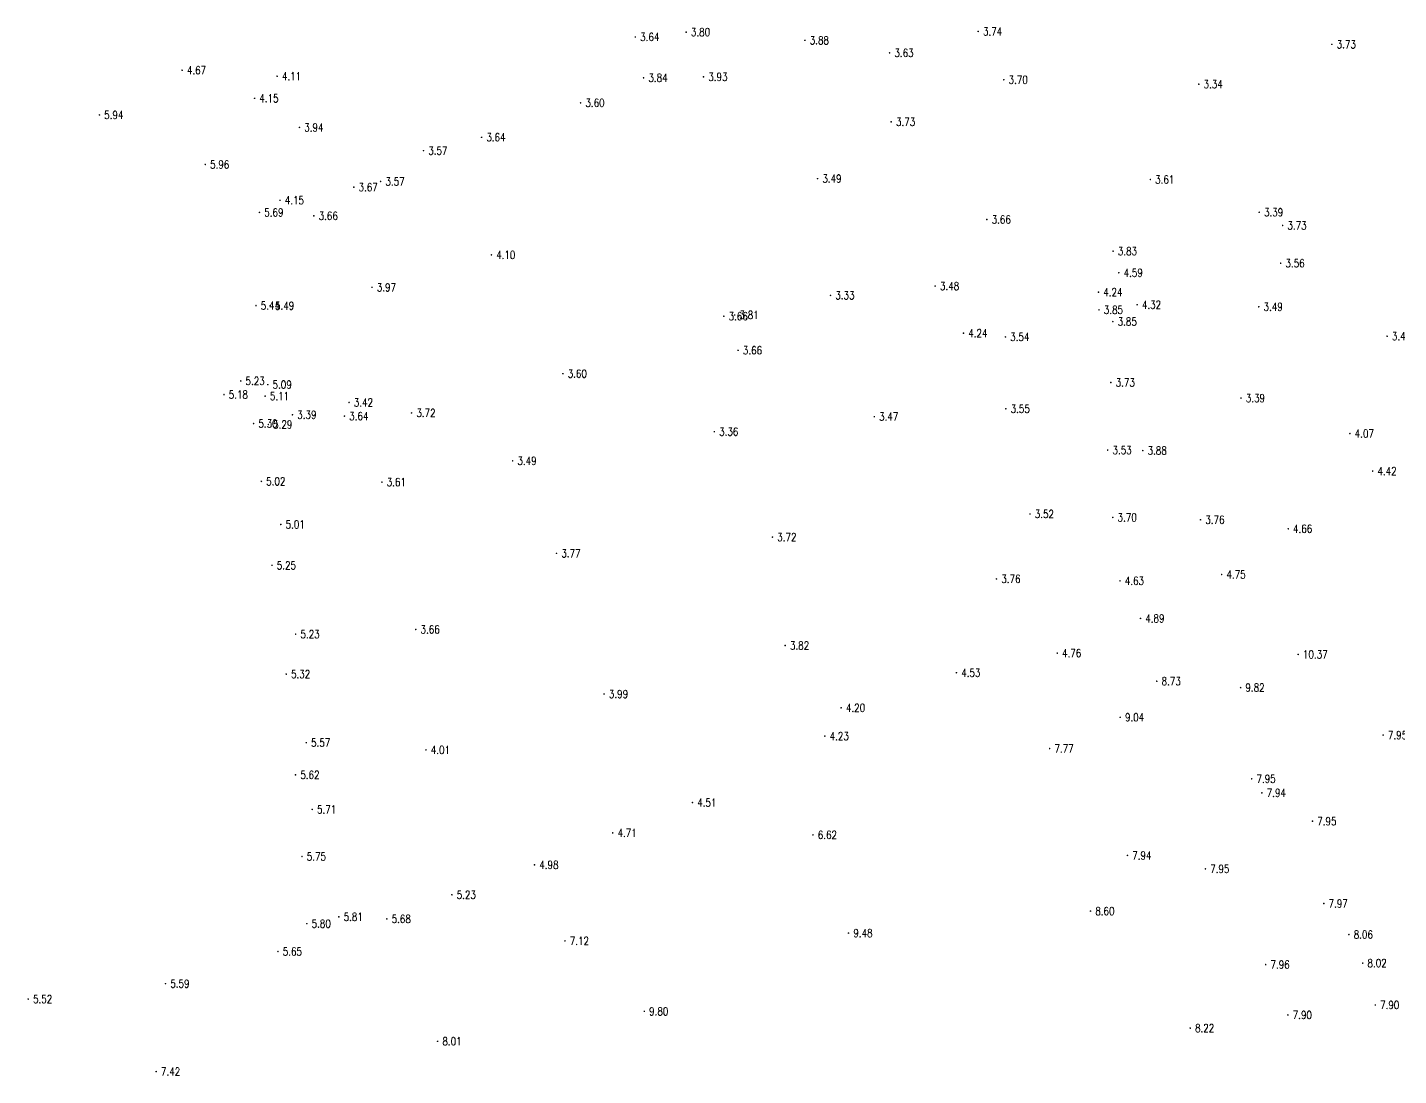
# Model space of a CAD drawing. Extents: x 476861 to 479475, y 2367369 to 2370541.
# Drawn here: x 478156.3 to 478327.6, y 2367706.7 to 2367837.6 of the extents above; entities that cross this region are included whole.
import ezdxf
from ezdxf.enums import TextEntityAlignment as Align

# ---------------------------------------------------------------- set-up
doc = ezdxf.new("R2010")
doc.units = 0
doc.header["$LTSCALE"] = 0.5
doc.layers.get('0').update_dxf_attribs({"linetype": 'CONTINUOUS'})
doc.layers.add('GCD', color=1, linetype='CONTINUOUS')
doc.styles.add('HZ', font='rs.shx', dxfattribs={"width": 0.8, "bigfont": 'hztxt.shx'})

# ---------------------------------------------------------------- blocks, each defined once
blk = doc.blocks.new('GC200')
at = {"linetype": 'Continuous', "const_width": 0.2, "flags": 128}
blk.add_lwpolyline([(-0.1, 0, 1), (0.1, 0, 1)], format="xyb", close=True, dxfattribs=at)

msp = doc.modelspace()

# ---------------------------------------------------------------- block references
at = {"layer": 'GCD', "linetype": 'Continuous'}
ref = msp.add_blockref('GC200', (478238.577, 2367837.033, 3.798), dxfattribs=dict(at, xscale=0.5, yscale=0.5, zscale=0.5))
ref.add_attrib('height', '3.80', dxfattribs={"linetype": 'Continuous', "height": 1, "style": 'HZ', "width": 0.8}).set_placement((478239.177, 2367837.033, 3.798), align=Align.MIDDLE_LEFT)
ref = msp.add_blockref('GC200', (478275.07, 2367837.122, 3.737), dxfattribs=dict(at, xscale=0.5, yscale=0.5, zscale=0.5))
ref.add_attrib('height', '3.74', dxfattribs={"linetype": 'Continuous', "height": 1, "style": 'HZ', "width": 0.8}).set_placement((478275.67, 2367837.122, 3.737), align=Align.MIDDLE_LEFT)
ref = msp.add_blockref('GC200', (478232.233, 2367836.429, 3.635), dxfattribs=dict(at, xscale=0.5, yscale=0.5, zscale=0.5))
ref.add_attrib('height', '3.64', dxfattribs={"linetype": 'Continuous', "height": 1, "style": 'HZ', "width": 0.8}).set_placement((478232.833, 2367836.429, 3.635), align=Align.MIDDLE_LEFT)
ref = msp.add_blockref('GC200', (478253.423, 2367836.004, 3.878), dxfattribs=dict(at, xscale=0.5, yscale=0.5, zscale=0.5))
ref.add_attrib('height', '3.88', dxfattribs={"linetype": 'Continuous', "height": 1, "style": 'HZ', "width": 0.8}).set_placement((478254.023, 2367836.004, 3.878), align=Align.MIDDLE_LEFT)
ref = msp.add_blockref('GC200', (478319.264, 2367835.506, 3.728), dxfattribs=dict(at, xscale=0.5, yscale=0.5, zscale=0.5))
ref.add_attrib('height', '3.73', dxfattribs={"linetype": 'Continuous', "height": 1, "style": 'HZ', "width": 0.8}).set_placement((478319.864, 2367835.506, 3.728), align=Align.MIDDLE_LEFT)
ref = msp.add_blockref('GC200', (478264.004, 2367834.436, 3.634), dxfattribs=dict(at, xscale=0.5, yscale=0.5, zscale=0.5))
ref.add_attrib('height', '3.63', dxfattribs={"linetype": 'Continuous', "height": 1, "style": 'HZ', "width": 0.8}).set_placement((478264.604, 2367834.436, 3.634), align=Align.MIDDLE_LEFT)
ref = msp.add_blockref('GC200', (478175.598, 2367832.273, 4.67), dxfattribs=dict(at, xscale=0.5, yscale=0.5, zscale=0.5))
ref.add_attrib('height', '4.67', dxfattribs={"linetype": 'Continuous', "height": 1, "style": 'HZ', "width": 0.8}).set_placement((478176.198, 2367832.273, 4.67), align=Align.MIDDLE_LEFT)
ref = msp.add_blockref('GC200', (478187.466, 2367831.523, 4.11), dxfattribs=dict(at, xscale=0.5, yscale=0.5, zscale=0.5))
ref.add_attrib('height', '4.11', dxfattribs={"linetype": 'Continuous', "height": 1, "style": 'HZ', "width": 0.8}).set_placement((478188.066, 2367831.523, 4.11), align=Align.MIDDLE_LEFT)
ref = msp.add_blockref('GC200', (478233.262, 2367831.323, 3.844), dxfattribs=dict(at, xscale=0.5, yscale=0.5, zscale=0.5))
ref.add_attrib('height', '3.84', dxfattribs={"linetype": 'Continuous', "height": 1, "style": 'HZ', "width": 0.8}).set_placement((478233.862, 2367831.323, 3.844), align=Align.MIDDLE_LEFT)
ref = msp.add_blockref('GC200', (478240.747, 2367831.445, 3.929), dxfattribs=dict(at, xscale=0.5, yscale=0.5, zscale=0.5))
ref.add_attrib('height', '3.93', dxfattribs={"linetype": 'Continuous', "height": 1, "style": 'HZ', "width": 0.8}).set_placement((478241.347, 2367831.445, 3.929), align=Align.MIDDLE_LEFT)
ref = msp.add_blockref('GC200', (478278.272, 2367831.088, 3.698), dxfattribs=dict(at, xscale=0.5, yscale=0.5, zscale=0.5))
ref.add_attrib('height', '3.70', dxfattribs={"linetype": 'Continuous', "height": 1, "style": 'HZ', "width": 0.8}).set_placement((478278.872, 2367831.088, 3.698), align=Align.MIDDLE_LEFT)
ref = msp.add_blockref('GC200', (478302.636, 2367830.529, 3.343), dxfattribs=dict(at, xscale=0.5, yscale=0.5, zscale=0.5))
ref.add_attrib('height', '3.34', dxfattribs={"linetype": 'Continuous', "height": 1, "style": 'HZ', "width": 0.8}).set_placement((478303.236, 2367830.529, 3.343), align=Align.MIDDLE_LEFT)
ref = msp.add_blockref('GC200', (478184.648, 2367828.762, 4.147), dxfattribs=dict(at, xscale=0.5, yscale=0.5, zscale=0.5))
ref.add_attrib('height', '4.15', dxfattribs={"linetype": 'Continuous', "height": 1, "style": 'HZ', "width": 0.8}).set_placement((478185.248, 2367828.762, 4.147), align=Align.MIDDLE_LEFT)
ref = msp.add_blockref('GC200', (478225.392, 2367828.199, 3.598), dxfattribs=dict(at, xscale=0.5, yscale=0.5, zscale=0.5))
ref.add_attrib('height', '3.60', dxfattribs={"linetype": 'Continuous', "height": 1, "style": 'HZ', "width": 0.8}).set_placement((478225.992, 2367828.199, 3.598), align=Align.MIDDLE_LEFT)
ref = msp.add_blockref('GC200', (478165.265, 2367826.684, 5.94), dxfattribs=dict(at, xscale=0.5, yscale=0.5, zscale=0.5))
ref.add_attrib('height', '5.94', dxfattribs={"linetype": 'Continuous', "height": 1, "style": 'HZ', "width": 0.8}).set_placement((478165.865, 2367826.684, 5.94), align=Align.MIDDLE_LEFT)
ref = msp.add_blockref('GC200', (478190.26, 2367825.129, 3.938), dxfattribs=dict(at, xscale=0.5, yscale=0.5, zscale=0.5))
ref.add_attrib('height', '3.94', dxfattribs={"linetype": 'Continuous', "height": 1, "style": 'HZ', "width": 0.8}).set_placement((478190.86, 2367825.129, 3.938), align=Align.MIDDLE_LEFT)
ref = msp.add_blockref('GC200', (478264.2, 2367825.824, 3.731), dxfattribs=dict(at, xscale=0.5, yscale=0.5, zscale=0.5))
ref.add_attrib('height', '3.73', dxfattribs={"linetype": 'Continuous', "height": 1, "style": 'HZ', "width": 0.8}).set_placement((478264.8, 2367825.824, 3.731), align=Align.MIDDLE_LEFT)
ref = msp.add_blockref('GC200', (478213.013, 2367823.889, 3.644), dxfattribs=dict(at, xscale=0.5, yscale=0.5, zscale=0.5))
ref.add_attrib('height', '3.64', dxfattribs={"linetype": 'Continuous', "height": 1, "style": 'HZ', "width": 0.8}).set_placement((478213.613, 2367823.889, 3.644), align=Align.MIDDLE_LEFT)
ref = msp.add_blockref('GC200', (478205.757, 2367822.221, 3.574), dxfattribs=dict(at, xscale=0.5, yscale=0.5, zscale=0.5))
ref.add_attrib('height', '3.57', dxfattribs={"linetype": 'Continuous', "height": 1, "style": 'HZ', "width": 0.8}).set_placement((478206.357, 2367822.221, 3.574), align=Align.MIDDLE_LEFT)
ref = msp.add_blockref('GC200', (478178.493, 2367820.497, 5.962), dxfattribs=dict(at, xscale=0.5, yscale=0.5, zscale=0.5))
ref.add_attrib('height', '5.96', dxfattribs={"linetype": 'Continuous', "height": 1, "style": 'HZ', "width": 0.8}).set_placement((478179.093, 2367820.497, 5.962), align=Align.MIDDLE_LEFT)
ref = msp.add_blockref('GC200', (478200.403, 2367818.373, 3.569), dxfattribs=dict(at, xscale=0.5, yscale=0.5, zscale=0.5))
ref.add_attrib('height', '3.57', dxfattribs={"linetype": 'Continuous', "height": 1, "style": 'HZ', "width": 0.8}).set_placement((478201.003, 2367818.373, 3.569), align=Align.MIDDLE_LEFT)
ref = msp.add_blockref('GC200', (478254.998, 2367818.725, 3.492), dxfattribs=dict(at, xscale=0.5, yscale=0.5, zscale=0.5))
ref.add_attrib('height', '3.49', dxfattribs={"linetype": 'Continuous', "height": 1, "style": 'HZ', "width": 0.8}).set_placement((478255.598, 2367818.725, 3.492), align=Align.MIDDLE_LEFT)
ref = msp.add_blockref('GC200', (478296.587, 2367818.619, 3.606), dxfattribs=dict(at, xscale=0.5, yscale=0.5, zscale=0.5))
ref.add_attrib('height', '3.61', dxfattribs={"linetype": 'Continuous', "height": 1, "style": 'HZ', "width": 0.8}).set_placement((478297.187, 2367818.619, 3.606), align=Align.MIDDLE_LEFT)
ref = msp.add_blockref('GC200', (478197.05, 2367817.658, 3.672), dxfattribs=dict(at, xscale=0.5, yscale=0.5, zscale=0.5))
ref.add_attrib('height', '3.67', dxfattribs={"linetype": 'Continuous', "height": 1, "style": 'HZ', "width": 0.8}).set_placement((478197.65, 2367817.658, 3.672), align=Align.MIDDLE_LEFT)
ref = msp.add_blockref('GC200', (478185.263, 2367814.509, 5.688), dxfattribs=dict(at, xscale=0.5, yscale=0.5, zscale=0.5))
ref.add_attrib('height', '5.69', dxfattribs={"linetype": 'Continuous', "height": 1, "style": 'HZ', "width": 0.8}).set_placement((478185.863, 2367814.509, 5.688), align=Align.MIDDLE_LEFT)
ref = msp.add_blockref('GC200', (478187.831, 2367816.022, 4.15), dxfattribs=dict(at, xscale=0.5, yscale=0.5, zscale=0.5))
ref.add_attrib('height', '4.15', dxfattribs={"linetype": 'Continuous', "height": 1, "style": 'HZ', "width": 0.8}).set_placement((478188.431, 2367816.022, 4.15), align=Align.MIDDLE_LEFT)
ref = msp.add_blockref('GC200', (478310.188, 2367814.523, 3.386), dxfattribs=dict(at, xscale=0.5, yscale=0.5, zscale=0.5))
ref.add_attrib('height', '3.39', dxfattribs={"linetype": 'Continuous', "height": 1, "style": 'HZ', "width": 0.8}).set_placement((478310.788, 2367814.523, 3.386), align=Align.MIDDLE_LEFT)
ref = msp.add_blockref('GC200', (478192.06, 2367814.078, 3.662), dxfattribs=dict(at, xscale=0.5, yscale=0.5, zscale=0.5))
ref.add_attrib('height', '3.66', dxfattribs={"linetype": 'Continuous', "height": 1, "style": 'HZ', "width": 0.8}).set_placement((478192.66, 2367814.078, 3.662), align=Align.MIDDLE_LEFT)
ref = msp.add_blockref('GC200', (478276.154, 2367813.619, 3.66), dxfattribs=dict(at, xscale=0.5, yscale=0.5, zscale=0.5))
ref.add_attrib('height', '3.66', dxfattribs={"linetype": 'Continuous', "height": 1, "style": 'HZ', "width": 0.8}).set_placement((478276.754, 2367813.619, 3.66), align=Align.MIDDLE_LEFT)
ref = msp.add_blockref('GC200', (478313.116, 2367812.879, 3.731), dxfattribs=dict(at, xscale=0.5, yscale=0.5, zscale=0.5))
ref.add_attrib('height', '3.73', dxfattribs={"linetype": 'Continuous', "height": 1, "style": 'HZ', "width": 0.8}).set_placement((478313.716, 2367812.879, 3.731), align=Align.MIDDLE_LEFT)
ref = msp.add_blockref('GC200', (478214.242, 2367809.204, 4.102), dxfattribs=dict(at, xscale=0.5, yscale=0.5, zscale=0.5))
ref.add_attrib('height', '4.10', dxfattribs={"linetype": 'Continuous', "height": 1, "style": 'HZ', "width": 0.8}).set_placement((478214.842, 2367809.204, 4.102), align=Align.MIDDLE_LEFT)
ref = msp.add_blockref('GC200', (478291.926, 2367809.665, 3.832), dxfattribs=dict(at, xscale=0.5, yscale=0.5, zscale=0.5))
ref.add_attrib('height', '3.83', dxfattribs={"linetype": 'Continuous', "height": 1, "style": 'HZ', "width": 0.8}).set_placement((478292.526, 2367809.665, 3.832), align=Align.MIDDLE_LEFT)
ref = msp.add_blockref('GC200', (478312.866, 2367808.157, 3.564), dxfattribs=dict(at, xscale=0.5, yscale=0.5, zscale=0.5))
ref.add_attrib('height', '3.56', dxfattribs={"linetype": 'Continuous', "height": 1, "style": 'HZ', "width": 0.8}).set_placement((478313.466, 2367808.157, 3.564), align=Align.MIDDLE_LEFT)
ref = msp.add_blockref('GC200', (478292.644, 2367806.967, 4.594), dxfattribs=dict(at, xscale=0.5, yscale=0.5, zscale=0.5))
ref.add_attrib('height', '4.59', dxfattribs={"linetype": 'Continuous', "height": 1, "style": 'HZ', "width": 0.8}).set_placement((478293.244, 2367806.967, 4.594), align=Align.MIDDLE_LEFT)
ref = msp.add_blockref('GC200', (478199.33, 2367805.142, 3.969), dxfattribs=dict(at, xscale=0.5, yscale=0.5, zscale=0.5))
ref.add_attrib('height', '3.97', dxfattribs={"linetype": 'Continuous', "height": 1, "style": 'HZ', "width": 0.8}).set_placement((478199.93, 2367805.142, 3.969), align=Align.MIDDLE_LEFT)
ref = msp.add_blockref('GC200', (478256.618, 2367804.142, 3.328), dxfattribs=dict(at, xscale=0.5, yscale=0.5, zscale=0.5))
ref.add_attrib('height', '3.33', dxfattribs={"linetype": 'Continuous', "height": 1, "style": 'HZ', "width": 0.8}).set_placement((478257.218, 2367804.142, 3.328), align=Align.MIDDLE_LEFT)
ref = msp.add_blockref('GC200', (478269.695, 2367805.307, 3.48), dxfattribs=dict(at, xscale=0.5, yscale=0.5, zscale=0.5))
ref.add_attrib('height', '3.48', dxfattribs={"linetype": 'Continuous', "height": 1, "style": 'HZ', "width": 0.8}).set_placement((478270.295, 2367805.307, 3.48), align=Align.MIDDLE_LEFT)
ref = msp.add_blockref('GC200', (478290.104, 2367804.537, 4.237), dxfattribs=dict(at, xscale=0.5, yscale=0.5, zscale=0.5))
ref.add_attrib('height', '4.24', dxfattribs={"linetype": 'Continuous', "height": 1, "style": 'HZ', "width": 0.8}).set_placement((478290.704, 2367804.537, 4.237), align=Align.MIDDLE_LEFT)
ref = msp.add_blockref('GC200', (478184.831, 2367802.866, 5.436), dxfattribs=dict(at, xscale=0.5, yscale=0.5, zscale=0.5))
ref.add_attrib('height', '5.44', dxfattribs={"linetype": 'Continuous', "height": 1, "style": 'HZ', "width": 0.8}).set_placement((478185.431, 2367802.866, 5.436), align=Align.MIDDLE_LEFT)
ref = msp.add_blockref('GC200', (478186.601, 2367802.851, 5.491), dxfattribs=dict(at, xscale=0.5, yscale=0.5, zscale=0.5))
ref.add_attrib('height', '5.49', dxfattribs={"linetype": 'Continuous', "height": 1, "style": 'HZ', "width": 0.8}).set_placement((478187.201, 2367802.851, 5.491), align=Align.MIDDLE_LEFT)
ref = msp.add_blockref('GC200', (478290.171, 2367802.337, 3.854), dxfattribs=dict(at, xscale=0.5, yscale=0.5, zscale=0.5))
ref.add_attrib('height', '3.85', dxfattribs={"linetype": 'Continuous', "height": 1, "style": 'HZ', "width": 0.8}).set_placement((478290.771, 2367802.337, 3.854), align=Align.MIDDLE_LEFT)
ref = msp.add_blockref('GC200', (478294.928, 2367802.972, 4.318), dxfattribs=dict(at, xscale=0.5, yscale=0.5, zscale=0.5))
ref.add_attrib('height', '4.32', dxfattribs={"linetype": 'Continuous', "height": 1, "style": 'HZ', "width": 0.8}).set_placement((478295.528, 2367802.972, 4.318), align=Align.MIDDLE_LEFT)
ref = msp.add_blockref('GC200', (478310.13, 2367802.721, 3.49), dxfattribs=dict(at, xscale=0.5, yscale=0.5, zscale=0.5))
ref.add_attrib('height', '3.49', dxfattribs={"linetype": 'Continuous', "height": 1, "style": 'HZ', "width": 0.8}).set_placement((478310.73, 2367802.721, 3.49), align=Align.MIDDLE_LEFT)
ref = msp.add_blockref('GC200', (478310.13, 2367802.721, 3.49), dxfattribs=dict(at, xscale=0.5, yscale=0.5, zscale=0.5))
ref.add_attrib('height', '3.49', dxfattribs={"linetype": 'Continuous', "height": 1, "style": 'HZ', "width": 0.8}).set_placement((478310.73, 2367802.721, 3.49), align=Align.MIDDLE_LEFT)
ref = msp.add_blockref('GC200', (478243.287, 2367801.534, 3.662), dxfattribs=dict(at, xscale=0.5, yscale=0.5, zscale=0.5))
ref.add_attrib('height', '3.66', dxfattribs={"linetype": 'Continuous', "height": 1, "style": 'HZ', "width": 0.8}).set_placement((478243.887, 2367801.534, 3.662), align=Align.MIDDLE_LEFT)
ref = msp.add_blockref('GC200', (478244.644, 2367801.691, 3.81), dxfattribs=dict(at, xscale=0.5, yscale=0.5, zscale=0.5))
ref.add_attrib('height', '3.81', dxfattribs={"linetype": 'Continuous', "height": 1, "style": 'HZ', "width": 0.8}).set_placement((478245.244, 2367801.691, 3.81), align=Align.MIDDLE_LEFT)
ref = msp.add_blockref('GC200', (478291.898, 2367800.862, 3.852), dxfattribs=dict(at, xscale=0.5, yscale=0.5, zscale=0.5))
ref.add_attrib('height', '3.85', dxfattribs={"linetype": 'Continuous', "height": 1, "style": 'HZ', "width": 0.8}).set_placement((478292.498, 2367800.862, 3.852), align=Align.MIDDLE_LEFT)
ref = msp.add_blockref('GC200', (478273.23, 2367799.418, 4.24), dxfattribs=dict(at, xscale=0.5, yscale=0.5, zscale=0.5))
ref.add_attrib('height', '4.24', dxfattribs={"linetype": 'Continuous', "height": 1, "style": 'HZ', "width": 0.8}).set_placement((478273.83, 2367799.418, 4.24), align=Align.MIDDLE_LEFT)
ref = msp.add_blockref('GC200', (478278.476, 2367798.949, 3.542), dxfattribs=dict(at, xscale=0.5, yscale=0.5, zscale=0.5))
ref.add_attrib('height', '3.54', dxfattribs={"linetype": 'Continuous', "height": 1, "style": 'HZ', "width": 0.8}).set_placement((478279.076, 2367798.949, 3.542), align=Align.MIDDLE_LEFT)
ref = msp.add_blockref('GC200', (478326.171, 2367799.039, 3.448), dxfattribs=dict(at, xscale=0.5, yscale=0.5, zscale=0.5))
ref.add_attrib('height', '3.45', dxfattribs={"linetype": 'Continuous', "height": 1, "style": 'HZ', "width": 0.8}).set_placement((478326.771, 2367799.039, 3.448), align=Align.MIDDLE_LEFT)
ref = msp.add_blockref('GC200', (478245.071, 2367797.276, 3.661), dxfattribs=dict(at, xscale=0.5, yscale=0.5, zscale=0.5))
ref.add_attrib('height', '3.66', dxfattribs={"linetype": 'Continuous', "height": 1, "style": 'HZ', "width": 0.8}).set_placement((478245.671, 2367797.276, 3.661), align=Align.MIDDLE_LEFT)
ref = msp.add_blockref('GC200', (478223.178, 2367794.358, 3.602), dxfattribs=dict(at, xscale=0.5, yscale=0.5, zscale=0.5))
ref.add_attrib('height', '3.60', dxfattribs={"linetype": 'Continuous', "height": 1, "style": 'HZ', "width": 0.8}).set_placement((478223.778, 2367794.358, 3.602), align=Align.MIDDLE_LEFT)
ref = msp.add_blockref('GC200', (478182.923, 2367793.448, 5.23), dxfattribs=dict(at, xscale=0.5, yscale=0.5, zscale=0.5))
ref.add_attrib('height', '5.23', dxfattribs={"linetype": 'Continuous', "height": 1, "style": 'HZ', "width": 0.8}).set_placement((478183.523, 2367793.448, 5.23), align=Align.MIDDLE_LEFT)
ref = msp.add_blockref('GC200', (478186.301, 2367792.988, 5.088), dxfattribs=dict(at, xscale=0.5, yscale=0.5, zscale=0.5))
ref.add_attrib('height', '5.09', dxfattribs={"linetype": 'Continuous', "height": 1, "style": 'HZ', "width": 0.8}).set_placement((478186.901, 2367792.988, 5.088), align=Align.MIDDLE_LEFT)
ref = msp.add_blockref('GC200', (478291.648, 2367793.254, 3.726), dxfattribs=dict(at, xscale=0.5, yscale=0.5, zscale=0.5))
ref.add_attrib('height', '3.73', dxfattribs={"linetype": 'Continuous', "height": 1, "style": 'HZ', "width": 0.8}).set_placement((478292.248, 2367793.254, 3.726), align=Align.MIDDLE_LEFT)
ref = msp.add_blockref('GC200', (478180.828, 2367791.745, 5.184), dxfattribs=dict(at, xscale=0.5, yscale=0.5, zscale=0.5))
ref.add_attrib('height', '5.18', dxfattribs={"linetype": 'Continuous', "height": 1, "style": 'HZ', "width": 0.8}).set_placement((478181.428, 2367791.745, 5.184), align=Align.MIDDLE_LEFT)
ref = msp.add_blockref('GC200', (478185.969, 2367791.551, 5.105), dxfattribs=dict(at, xscale=0.5, yscale=0.5, zscale=0.5))
ref.add_attrib('height', '5.11', dxfattribs={"linetype": 'Continuous', "height": 1, "style": 'HZ', "width": 0.8}).set_placement((478186.569, 2367791.551, 5.105), align=Align.MIDDLE_LEFT)
ref = msp.add_blockref('GC200', (478196.456, 2367790.764, 3.423), dxfattribs=dict(at, xscale=0.5, yscale=0.5, zscale=0.5))
ref.add_attrib('height', '3.42', dxfattribs={"linetype": 'Continuous', "height": 1, "style": 'HZ', "width": 0.8}).set_placement((478197.056, 2367790.764, 3.423), align=Align.MIDDLE_LEFT)
ref = msp.add_blockref('GC200', (478307.916, 2367791.309, 3.388), dxfattribs=dict(at, xscale=0.5, yscale=0.5, zscale=0.5))
ref.add_attrib('height', '3.39', dxfattribs={"linetype": 'Continuous', "height": 1, "style": 'HZ', "width": 0.8}).set_placement((478308.516, 2367791.309, 3.388), align=Align.MIDDLE_LEFT)
ref = msp.add_blockref('GC200', (478189.383, 2367789.225, 3.394), dxfattribs=dict(at, xscale=0.5, yscale=0.5, zscale=0.5))
ref.add_attrib('height', '3.39', dxfattribs={"linetype": 'Continuous', "height": 1, "style": 'HZ', "width": 0.8}).set_placement((478189.983, 2367789.225, 3.394), align=Align.MIDDLE_LEFT)
ref = msp.add_blockref('GC200', (478195.879, 2367789.054, 3.636), dxfattribs=dict(at, xscale=0.5, yscale=0.5, zscale=0.5))
ref.add_attrib('height', '3.64', dxfattribs={"linetype": 'Continuous', "height": 1, "style": 'HZ', "width": 0.8}).set_placement((478196.479, 2367789.054, 3.636), align=Align.MIDDLE_LEFT)
ref = msp.add_blockref('GC200', (478204.27, 2367789.449, 3.718), dxfattribs=dict(at, xscale=0.5, yscale=0.5, zscale=0.5))
ref.add_attrib('height', '3.72', dxfattribs={"linetype": 'Continuous', "height": 1, "style": 'HZ', "width": 0.8}).set_placement((478204.87, 2367789.449, 3.718), align=Align.MIDDLE_LEFT)
ref = msp.add_blockref('GC200', (478262.092, 2367788.987, 3.47), dxfattribs=dict(at, xscale=0.5, yscale=0.5, zscale=0.5))
ref.add_attrib('height', '3.47', dxfattribs={"linetype": 'Continuous', "height": 1, "style": 'HZ', "width": 0.8}).set_placement((478262.692, 2367788.987, 3.47), align=Align.MIDDLE_LEFT)
ref = msp.add_blockref('GC200', (478278.527, 2367789.973, 3.55), dxfattribs=dict(at, xscale=0.5, yscale=0.5, zscale=0.5))
ref.add_attrib('height', '3.55', dxfattribs={"linetype": 'Continuous', "height": 1, "style": 'HZ', "width": 0.8}).set_placement((478279.127, 2367789.973, 3.55), align=Align.MIDDLE_LEFT)
ref = msp.add_blockref('GC200', (478184.53, 2367788.124, 5.297), dxfattribs=dict(at, xscale=0.5, yscale=0.5, zscale=0.5))
ref.add_attrib('height', '5.30', dxfattribs={"linetype": 'Continuous', "height": 1, "style": 'HZ', "width": 0.8}).set_placement((478185.13, 2367788.124, 5.297), align=Align.MIDDLE_LEFT)
ref = msp.add_blockref('GC200', (478186.373, 2367788.008, 5.285), dxfattribs=dict(at, xscale=0.5, yscale=0.5, zscale=0.5))
ref.add_attrib('height', '5.29', dxfattribs={"linetype": 'Continuous', "height": 1, "style": 'HZ', "width": 0.8}).set_placement((478186.973, 2367788.008, 5.285), align=Align.MIDDLE_LEFT)
ref = msp.add_blockref('GC200', (478242.106, 2367787.109, 3.36), dxfattribs=dict(at, xscale=0.5, yscale=0.5, zscale=0.5))
ref.add_attrib('height', '3.36', dxfattribs={"linetype": 'Continuous', "height": 1, "style": 'HZ', "width": 0.8}).set_placement((478242.706, 2367787.109, 3.36), align=Align.MIDDLE_LEFT)
ref = msp.add_blockref('GC200', (478321.522, 2367786.875, 4.07), dxfattribs=dict(at, xscale=0.5, yscale=0.5, zscale=0.5))
ref.add_attrib('height', '4.07', dxfattribs={"linetype": 'Continuous', "height": 1, "style": 'HZ', "width": 0.8}).set_placement((478322.122, 2367786.875, 4.07), align=Align.MIDDLE_LEFT)
ref = msp.add_blockref('GC200', (478291.255, 2367784.812, 3.532), dxfattribs=dict(at, xscale=0.5, yscale=0.5, zscale=0.5))
ref.add_attrib('height', '3.53', dxfattribs={"linetype": 'Continuous', "height": 1, "style": 'HZ', "width": 0.8}).set_placement((478291.855, 2367784.812, 3.532), align=Align.MIDDLE_LEFT)
ref = msp.add_blockref('GC200', (478295.643, 2367784.749, 3.875), dxfattribs=dict(at, xscale=0.5, yscale=0.5, zscale=0.5))
ref.add_attrib('height', '3.88', dxfattribs={"linetype": 'Continuous', "height": 1, "style": 'HZ', "width": 0.8}).set_placement((478296.243, 2367784.749, 3.875), align=Align.MIDDLE_LEFT)
ref = msp.add_blockref('GC200', (478216.902, 2367783.466, 3.49), dxfattribs=dict(at, xscale=0.5, yscale=0.5, zscale=0.5))
ref.add_attrib('height', '3.49', dxfattribs={"linetype": 'Continuous', "height": 1, "style": 'HZ', "width": 0.8}).set_placement((478217.502, 2367783.466, 3.49), align=Align.MIDDLE_LEFT)
ref = msp.add_blockref('GC200', (478324.363, 2367782.185, 4.42), dxfattribs=dict(at, xscale=0.5, yscale=0.5, zscale=0.5))
ref.add_attrib('height', '4.42', dxfattribs={"linetype": 'Continuous', "height": 1, "style": 'HZ', "width": 0.8}).set_placement((478324.963, 2367782.185, 4.42), align=Align.MIDDLE_LEFT)
ref = msp.add_blockref('GC200', (478185.503, 2367780.9, 5.024), dxfattribs=dict(at, xscale=0.5, yscale=0.5, zscale=0.5))
ref.add_attrib('height', '5.02', dxfattribs={"linetype": 'Continuous', "height": 1, "style": 'HZ', "width": 0.8}).set_placement((478186.103, 2367780.9, 5.024), align=Align.MIDDLE_LEFT)
ref = msp.add_blockref('GC200', (478200.565, 2367780.809, 3.61), dxfattribs=dict(at, xscale=0.5, yscale=0.5, zscale=0.5))
ref.add_attrib('height', '3.61', dxfattribs={"linetype": 'Continuous', "height": 1, "style": 'HZ', "width": 0.8}).set_placement((478201.165, 2367780.809, 3.61), align=Align.MIDDLE_LEFT)
ref = msp.add_blockref('GC200', (478281.543, 2367776.826, 3.522), dxfattribs=dict(at, xscale=0.5, yscale=0.5, zscale=0.5))
ref.add_attrib('height', '3.52', dxfattribs={"linetype": 'Continuous', "height": 1, "style": 'HZ', "width": 0.8}).set_placement((478282.143, 2367776.826, 3.522), align=Align.MIDDLE_LEFT)
ref = msp.add_blockref('GC200', (478187.93, 2367775.519, 5.005), dxfattribs=dict(at, xscale=0.5, yscale=0.5, zscale=0.5))
ref.add_attrib('height', '5.01', dxfattribs={"linetype": 'Continuous', "height": 1, "style": 'HZ', "width": 0.8}).set_placement((478188.53, 2367775.519, 5.005), align=Align.MIDDLE_LEFT)
ref = msp.add_blockref('GC200', (478291.888, 2367776.401, 3.7), dxfattribs=dict(at, xscale=0.5, yscale=0.5, zscale=0.5))
ref.add_attrib('height', '3.70', dxfattribs={"linetype": 'Continuous', "height": 1, "style": 'HZ', "width": 0.8}).set_placement((478292.488, 2367776.401, 3.7), align=Align.MIDDLE_LEFT)
ref = msp.add_blockref('GC200', (478302.851, 2367776.105, 3.757), dxfattribs=dict(at, xscale=0.5, yscale=0.5, zscale=0.5))
ref.add_attrib('height', '3.76', dxfattribs={"linetype": 'Continuous', "height": 1, "style": 'HZ', "width": 0.8}).set_placement((478303.451, 2367776.105, 3.757), align=Align.MIDDLE_LEFT)
ref = msp.add_blockref('GC200', (478313.817, 2367774.977, 4.66), dxfattribs=dict(at, xscale=0.5, yscale=0.5, zscale=0.5))
ref.add_attrib('height', '4.66', dxfattribs={"linetype": 'Continuous', "height": 1, "style": 'HZ', "width": 0.8}).set_placement((478314.417, 2367774.977, 4.66), align=Align.MIDDLE_LEFT)
ref = msp.add_blockref('GC200', (478249.364, 2367773.936, 3.72), dxfattribs=dict(at, xscale=0.5, yscale=0.5, zscale=0.5))
ref.add_attrib('height', '3.72', dxfattribs={"linetype": 'Continuous', "height": 1, "style": 'HZ', "width": 0.8}).set_placement((478249.964, 2367773.936, 3.72), align=Align.MIDDLE_LEFT)
ref = msp.add_blockref('GC200', (478222.381, 2367771.907, 3.77), dxfattribs=dict(at, xscale=0.5, yscale=0.5, zscale=0.5))
ref.add_attrib('height', '3.77', dxfattribs={"linetype": 'Continuous', "height": 1, "style": 'HZ', "width": 0.8}).set_placement((478222.981, 2367771.907, 3.77), align=Align.MIDDLE_LEFT)
ref = msp.add_blockref('GC200', (478186.828, 2367770.407, 5.249), dxfattribs=dict(at, xscale=0.5, yscale=0.5, zscale=0.5))
ref.add_attrib('height', '5.25', dxfattribs={"linetype": 'Continuous', "height": 1, "style": 'HZ', "width": 0.8}).set_placement((478187.428, 2367770.407, 5.249), align=Align.MIDDLE_LEFT)
ref = msp.add_blockref('GC200', (478277.358, 2367768.709, 3.758), dxfattribs=dict(at, xscale=0.5, yscale=0.5, zscale=0.5))
ref.add_attrib('height', '3.76', dxfattribs={"linetype": 'Continuous', "height": 1, "style": 'HZ', "width": 0.8}).set_placement((478277.958, 2367768.709, 3.758), align=Align.MIDDLE_LEFT)
ref = msp.add_blockref('GC200', (478292.796, 2367768.471, 4.63), dxfattribs=dict(at, xscale=0.5, yscale=0.5, zscale=0.5))
ref.add_attrib('height', '4.63', dxfattribs={"linetype": 'Continuous', "height": 1, "style": 'HZ', "width": 0.8}).set_placement((478293.396, 2367768.471, 4.63), align=Align.MIDDLE_LEFT)
ref = msp.add_blockref('GC200', (478305.497, 2367769.264, 4.75), dxfattribs=dict(at, xscale=0.5, yscale=0.5, zscale=0.5))
ref.add_attrib('height', '4.75', dxfattribs={"linetype": 'Continuous', "height": 1, "style": 'HZ', "width": 0.8}).set_placement((478306.097, 2367769.264, 4.75), align=Align.MIDDLE_LEFT)
ref = msp.add_blockref('GC200', (478295.354, 2367763.777, 4.89), dxfattribs=dict(at, xscale=0.5, yscale=0.5, zscale=0.5))
ref.add_attrib('height', '4.89', dxfattribs={"linetype": 'Continuous', "height": 1, "style": 'HZ', "width": 0.8}).set_placement((478295.954, 2367763.777, 4.89), align=Align.MIDDLE_LEFT)
ref = msp.add_blockref('GC200', (478189.788, 2367761.806, 5.225), dxfattribs=dict(at, xscale=0.5, yscale=0.5, zscale=0.5))
ref.add_attrib('height', '5.23', dxfattribs={"linetype": 'Continuous', "height": 1, "style": 'HZ', "width": 0.8}).set_placement((478190.388, 2367761.806, 5.225), align=Align.MIDDLE_LEFT)
ref = msp.add_blockref('GC200', (478204.793, 2367762.401, 3.66), dxfattribs=dict(at, xscale=0.5, yscale=0.5, zscale=0.5))
ref.add_attrib('height', '3.66', dxfattribs={"linetype": 'Continuous', "height": 1, "style": 'HZ', "width": 0.8}).set_placement((478205.393, 2367762.401, 3.66), align=Align.MIDDLE_LEFT)
ref = msp.add_blockref('GC200', (478250.951, 2367760.389, 3.82), dxfattribs=dict(at, xscale=0.5, yscale=0.5, zscale=0.5))
ref.add_attrib('height', '3.82', dxfattribs={"linetype": 'Continuous', "height": 1, "style": 'HZ', "width": 0.8}).set_placement((478251.551, 2367760.389, 3.82), align=Align.MIDDLE_LEFT)
ref = msp.add_blockref('GC200', (478284.956, 2367759.439, 4.76), dxfattribs=dict(at, xscale=0.5, yscale=0.5, zscale=0.5))
ref.add_attrib('height', '4.76', dxfattribs={"linetype": 'Continuous', "height": 1, "style": 'HZ', "width": 0.8}).set_placement((478285.556, 2367759.439, 4.76), align=Align.MIDDLE_LEFT)
ref = msp.add_blockref('GC200', (478315.057, 2367759.277, 10.365), dxfattribs=dict(at, xscale=0.5, yscale=0.5, zscale=0.5))
ref.add_attrib('height', '10.37', dxfattribs={"linetype": 'Continuous', "height": 1, "style": 'HZ', "width": 0.8}).set_placement((478315.657, 2367759.277, 10.365), align=Align.MIDDLE_LEFT)
ref = msp.add_blockref('GC200', (478188.608, 2367756.821, 5.315), dxfattribs=dict(at, xscale=0.5, yscale=0.5, zscale=0.5))
ref.add_attrib('height', '5.32', dxfattribs={"linetype": 'Continuous', "height": 1, "style": 'HZ', "width": 0.8}).set_placement((478189.208, 2367756.821, 5.315), align=Align.MIDDLE_LEFT)
ref = msp.add_blockref('GC200', (478272.351, 2367756.992, 4.525), dxfattribs=dict(at, xscale=0.5, yscale=0.5, zscale=0.5))
ref.add_attrib('height', '4.53', dxfattribs={"linetype": 'Continuous', "height": 1, "style": 'HZ', "width": 0.8}).set_placement((478272.951, 2367756.992, 4.525), align=Align.MIDDLE_LEFT)
ref = msp.add_blockref('GC200', (478297.39, 2367755.929, 8.731), dxfattribs=dict(at, xscale=0.5, yscale=0.5, zscale=0.5))
ref.add_attrib('height', '8.73', dxfattribs={"linetype": 'Continuous', "height": 1, "style": 'HZ', "width": 0.8}).set_placement((478297.99, 2367755.929, 8.731), align=Align.MIDDLE_LEFT)
ref = msp.add_blockref('GC200', (478307.863, 2367755.132, 9.823), dxfattribs=dict(at, xscale=0.5, yscale=0.5, zscale=0.5))
ref.add_attrib('height', '9.82', dxfattribs={"linetype": 'Continuous', "height": 1, "style": 'HZ', "width": 0.8}).set_placement((478308.463, 2367755.132, 9.823), align=Align.MIDDLE_LEFT)
ref = msp.add_blockref('GC200', (478228.328, 2367754.331, 3.99), dxfattribs=dict(at, xscale=0.5, yscale=0.5, zscale=0.5))
ref.add_attrib('height', '3.99', dxfattribs={"linetype": 'Continuous', "height": 1, "style": 'HZ', "width": 0.8}).set_placement((478228.928, 2367754.331, 3.99), align=Align.MIDDLE_LEFT)
ref = msp.add_blockref('GC200', (478257.944, 2367752.607, 4.195), dxfattribs=dict(at, xscale=0.5, yscale=0.5, zscale=0.5))
ref.add_attrib('height', '4.20', dxfattribs={"linetype": 'Continuous', "height": 1, "style": 'HZ', "width": 0.8}).set_placement((478258.544, 2367752.607, 4.195), align=Align.MIDDLE_LEFT)
ref = msp.add_blockref('GC200', (478292.815, 2367751.422, 9.042), dxfattribs=dict(at, xscale=0.5, yscale=0.5, zscale=0.5))
ref.add_attrib('height', '9.04', dxfattribs={"linetype": 'Continuous', "height": 1, "style": 'HZ', "width": 0.8}).set_placement((478293.415, 2367751.422, 9.042), align=Align.MIDDLE_LEFT)
ref = msp.add_blockref('GC200', (478191.112, 2367748.254, 5.57), dxfattribs=dict(at, xscale=0.5, yscale=0.5, zscale=0.5))
ref.add_attrib('height', '5.57', dxfattribs={"linetype": 'Continuous', "height": 1, "style": 'HZ', "width": 0.8}).set_placement((478191.712, 2367748.254, 5.57), align=Align.MIDDLE_LEFT)
ref = msp.add_blockref('GC200', (478255.911, 2367749.072, 4.226), dxfattribs=dict(at, xscale=0.5, yscale=0.5, zscale=0.5))
ref.add_attrib('height', '4.23', dxfattribs={"linetype": 'Continuous', "height": 1, "style": 'HZ', "width": 0.8}).set_placement((478256.511, 2367749.072, 4.226), align=Align.MIDDLE_LEFT)
ref = msp.add_blockref('GC200', (478284.001, 2367747.515, 7.765), dxfattribs=dict(at, xscale=0.5, yscale=0.5, zscale=0.5))
ref.add_attrib('height', '7.77', dxfattribs={"linetype": 'Continuous', "height": 1, "style": 'HZ', "width": 0.8}).set_placement((478284.601, 2367747.515, 7.765), align=Align.MIDDLE_LEFT)
ref = msp.add_blockref('GC200', (478325.676, 2367749.203, 7.95), dxfattribs=dict(at, xscale=0.5, yscale=0.5, zscale=0.5))
ref.add_attrib('height', '7.95', dxfattribs={"linetype": 'Continuous', "height": 1, "style": 'HZ', "width": 0.8}).set_placement((478326.276, 2367749.203, 7.95), align=Align.MIDDLE_LEFT)
ref = msp.add_blockref('GC200', (478206.07, 2367747.352, 4.01), dxfattribs=dict(at, xscale=0.5, yscale=0.5, zscale=0.5))
ref.add_attrib('height', '4.01', dxfattribs={"linetype": 'Continuous', "height": 1, "style": 'HZ', "width": 0.8}).set_placement((478206.67, 2367747.352, 4.01), align=Align.MIDDLE_LEFT)
ref = msp.add_blockref('GC200', (478189.771, 2367744.229, 5.62), dxfattribs=dict(at, xscale=0.5, yscale=0.5, zscale=0.5))
ref.add_attrib('height', '5.62', dxfattribs={"linetype": 'Continuous', "height": 1, "style": 'HZ', "width": 0.8}).set_placement((478190.371, 2367744.229, 5.62), align=Align.MIDDLE_LEFT)
ref = msp.add_blockref('GC200', (478309.248, 2367743.738, 7.948), dxfattribs=dict(at, xscale=0.5, yscale=0.5, zscale=0.5))
ref.add_attrib('height', '7.95', dxfattribs={"linetype": 'Continuous', "height": 1, "style": 'HZ', "width": 0.8}).set_placement((478309.848, 2367743.738, 7.948), align=Align.MIDDLE_LEFT)
ref = msp.add_blockref('GC200', (478239.362, 2367740.765, 4.509), dxfattribs=dict(at, xscale=0.5, yscale=0.5, zscale=0.5))
ref.add_attrib('height', '4.51', dxfattribs={"linetype": 'Continuous', "height": 1, "style": 'HZ', "width": 0.8}).set_placement((478239.962, 2367740.765, 4.509), align=Align.MIDDLE_LEFT)
ref = msp.add_blockref('GC200', (478310.524, 2367741.981, 7.944), dxfattribs=dict(at, xscale=0.5, yscale=0.5, zscale=0.5))
ref.add_attrib('height', '7.94', dxfattribs={"linetype": 'Continuous', "height": 1, "style": 'HZ', "width": 0.8}).set_placement((478311.124, 2367741.981, 7.944), align=Align.MIDDLE_LEFT)
ref = msp.add_blockref('GC200', (478191.851, 2367739.912, 5.71), dxfattribs=dict(at, xscale=0.5, yscale=0.5, zscale=0.5))
ref.add_attrib('height', '5.71', dxfattribs={"linetype": 'Continuous', "height": 1, "style": 'HZ', "width": 0.8}).set_placement((478192.451, 2367739.912, 5.71), align=Align.MIDDLE_LEFT)
ref = msp.add_blockref('GC200', (478316.842, 2367738.438, 7.95), dxfattribs=dict(at, xscale=0.5, yscale=0.5, zscale=0.5))
ref.add_attrib('height', '7.95', dxfattribs={"linetype": 'Continuous', "height": 1, "style": 'HZ', "width": 0.8}).set_placement((478317.442, 2367738.438, 7.95), align=Align.MIDDLE_LEFT)
ref = msp.add_blockref('GC200', (478229.403, 2367736.972, 4.71), dxfattribs=dict(at, xscale=0.5, yscale=0.5, zscale=0.5))
ref.add_attrib('height', '4.71', dxfattribs={"linetype": 'Continuous', "height": 1, "style": 'HZ', "width": 0.8}).set_placement((478230.003, 2367736.972, 4.71), align=Align.MIDDLE_LEFT)
ref = msp.add_blockref('GC200', (478254.428, 2367736.73, 6.62), dxfattribs=dict(at, xscale=0.5, yscale=0.5, zscale=0.5))
ref.add_attrib('height', '6.62', dxfattribs={"linetype": 'Continuous', "height": 1, "style": 'HZ', "width": 0.8}).set_placement((478255.028, 2367736.73, 6.62), align=Align.MIDDLE_LEFT)
ref = msp.add_blockref('GC200', (478190.577, 2367734.029, 5.75), dxfattribs=dict(at, xscale=0.5, yscale=0.5, zscale=0.5))
ref.add_attrib('height', '5.75', dxfattribs={"linetype": 'Continuous', "height": 1, "style": 'HZ', "width": 0.8}).set_placement((478191.177, 2367734.029, 5.75), align=Align.MIDDLE_LEFT)
ref = msp.add_blockref('GC200', (478293.724, 2367734.164, 7.941), dxfattribs=dict(at, xscale=0.5, yscale=0.5, zscale=0.5))
ref.add_attrib('height', '7.94', dxfattribs={"linetype": 'Continuous', "height": 1, "style": 'HZ', "width": 0.8}).set_placement((478294.324, 2367734.164, 7.941), align=Align.MIDDLE_LEFT)
ref = msp.add_blockref('GC200', (478219.628, 2367732.993, 4.98), dxfattribs=dict(at, xscale=0.5, yscale=0.5, zscale=0.5))
ref.add_attrib('height', '4.98', dxfattribs={"linetype": 'Continuous', "height": 1, "style": 'HZ', "width": 0.8}).set_placement((478220.228, 2367732.993, 4.98), align=Align.MIDDLE_LEFT)
ref = msp.add_blockref('GC200', (478303.465, 2367732.481, 7.95), dxfattribs=dict(at, xscale=0.5, yscale=0.5, zscale=0.5))
ref.add_attrib('height', '7.95', dxfattribs={"linetype": 'Continuous', "height": 1, "style": 'HZ', "width": 0.8}).set_placement((478304.065, 2367732.481, 7.95), align=Align.MIDDLE_LEFT)
ref = msp.add_blockref('GC200', (478209.306, 2367729.243, 5.23), dxfattribs=dict(at, xscale=0.5, yscale=0.5, zscale=0.5))
ref.add_attrib('height', '5.23', dxfattribs={"linetype": 'Continuous', "height": 1, "style": 'HZ', "width": 0.8}).set_placement((478209.906, 2367729.243, 5.23), align=Align.MIDDLE_LEFT)
ref = msp.add_blockref('GC200', (478289.106, 2367727.205, 8.6), dxfattribs=dict(at, xscale=0.5, yscale=0.5, zscale=0.5))
ref.add_attrib('height', '8.60', dxfattribs={"linetype": 'Continuous', "height": 1, "style": 'HZ', "width": 0.8}).set_placement((478289.706, 2367727.205, 8.6), align=Align.MIDDLE_LEFT)
ref = msp.add_blockref('GC200', (478318.261, 2367728.15, 7.97), dxfattribs=dict(at, xscale=0.5, yscale=0.5, zscale=0.5))
ref.add_attrib('height', '7.97', dxfattribs={"linetype": 'Continuous', "height": 1, "style": 'HZ', "width": 0.8}).set_placement((478318.861, 2367728.15, 7.97), align=Align.MIDDLE_LEFT)
ref = msp.add_blockref('GC200', (478191.18, 2367725.633, 5.797), dxfattribs=dict(at, xscale=0.5, yscale=0.5, zscale=0.5))
ref.add_attrib('height', '5.80', dxfattribs={"linetype": 'Continuous', "height": 1, "style": 'HZ', "width": 0.8}).set_placement((478191.78, 2367725.633, 5.797), align=Align.MIDDLE_LEFT)
ref = msp.add_blockref('GC200', (478195.182, 2367726.49, 5.812), dxfattribs=dict(at, xscale=0.5, yscale=0.5, zscale=0.5))
ref.add_attrib('height', '5.81', dxfattribs={"linetype": 'Continuous', "height": 1, "style": 'HZ', "width": 0.8}).set_placement((478195.782, 2367726.49, 5.812), align=Align.MIDDLE_LEFT)
ref = msp.add_blockref('GC200', (478201.18, 2367726.229, 5.68), dxfattribs=dict(at, xscale=0.5, yscale=0.5, zscale=0.5))
ref.add_attrib('height', '5.68', dxfattribs={"linetype": 'Continuous', "height": 1, "style": 'HZ', "width": 0.8}).set_placement((478201.78, 2367726.229, 5.68), align=Align.MIDDLE_LEFT)
ref = msp.add_blockref('GC200', (478258.866, 2367724.46, 9.48), dxfattribs=dict(at, xscale=0.5, yscale=0.5, zscale=0.5))
ref.add_attrib('height', '9.48', dxfattribs={"linetype": 'Continuous', "height": 1, "style": 'HZ', "width": 0.8}).set_placement((478259.466, 2367724.46, 9.48), align=Align.MIDDLE_LEFT)
ref = msp.add_blockref('GC200', (478321.395, 2367724.276, 8.06), dxfattribs=dict(at, xscale=0.5, yscale=0.5, zscale=0.5))
ref.add_attrib('height', '8.06', dxfattribs={"linetype": 'Continuous', "height": 1, "style": 'HZ', "width": 0.8}).set_placement((478321.995, 2367724.276, 8.06), align=Align.MIDDLE_LEFT)
ref = msp.add_blockref('GC200', (478187.574, 2367722.159, 5.654), dxfattribs=dict(at, xscale=0.5, yscale=0.5, zscale=0.5))
ref.add_attrib('height', '5.65', dxfattribs={"linetype": 'Continuous', "height": 1, "style": 'HZ', "width": 0.8}).set_placement((478188.174, 2367722.159, 5.654), align=Align.MIDDLE_LEFT)
ref = msp.add_blockref('GC200', (478223.441, 2367723.485, 7.12), dxfattribs=dict(at, xscale=0.5, yscale=0.5, zscale=0.5))
ref.add_attrib('height', '7.12', dxfattribs={"linetype": 'Continuous', "height": 1, "style": 'HZ', "width": 0.8}).set_placement((478224.041, 2367723.485, 7.12), align=Align.MIDDLE_LEFT)
ref = msp.add_blockref('GC200', (478310.999, 2367720.523, 7.96), dxfattribs=dict(at, xscale=0.5, yscale=0.5, zscale=0.5))
ref.add_attrib('height', '7.96', dxfattribs={"linetype": 'Continuous', "height": 1, "style": 'HZ', "width": 0.8}).set_placement((478311.599, 2367720.523, 7.96), align=Align.MIDDLE_LEFT)
ref = msp.add_blockref('GC200', (478323.121, 2367720.703, 8.017), dxfattribs=dict(at, xscale=0.5, yscale=0.5, zscale=0.5))
ref.add_attrib('height', '8.02', dxfattribs={"linetype": 'Continuous', "height": 1, "style": 'HZ', "width": 0.8}).set_placement((478323.721, 2367720.703, 8.017), align=Align.MIDDLE_LEFT)
ref = msp.add_blockref('GC200', (478173.52, 2367718.136, 5.59), dxfattribs=dict(at, xscale=0.5, yscale=0.5, zscale=0.5))
ref.add_attrib('height', '5.59', dxfattribs={"linetype": 'Continuous', "height": 1, "style": 'HZ', "width": 0.8}).set_placement((478174.12, 2367718.136, 5.59), align=Align.MIDDLE_LEFT)
ref = msp.add_blockref('GC200', (478156.367, 2367716.214, 5.52), dxfattribs=dict(at, xscale=0.5, yscale=0.5, zscale=0.5))
ref.add_attrib('height', '5.52', dxfattribs={"linetype": 'Continuous', "height": 1, "style": 'HZ', "width": 0.8}).set_placement((478156.967, 2367716.214, 5.52), align=Align.MIDDLE_LEFT)
ref = msp.add_blockref('GC200', (478324.697, 2367715.473, 7.895), dxfattribs=dict(at, xscale=0.5, yscale=0.5, zscale=0.5))
ref.add_attrib('height', '7.90', dxfattribs={"linetype": 'Continuous', "height": 1, "style": 'HZ', "width": 0.8}).set_placement((478325.297, 2367715.473, 7.895), align=Align.MIDDLE_LEFT)
ref = msp.add_blockref('GC200', (478233.355, 2367714.678, 9.798), dxfattribs=dict(at, xscale=0.5, yscale=0.5, zscale=0.5))
ref.add_attrib('height', '9.80', dxfattribs={"linetype": 'Continuous', "height": 1, "style": 'HZ', "width": 0.8}).set_placement((478233.955, 2367714.678, 9.798), align=Align.MIDDLE_LEFT)
ref = msp.add_blockref('GC200', (478313.775, 2367714.228, 7.901), dxfattribs=dict(at, xscale=0.5, yscale=0.5, zscale=0.5))
ref.add_attrib('height', '7.90', dxfattribs={"linetype": 'Continuous', "height": 1, "style": 'HZ', "width": 0.8}).set_placement((478314.375, 2367714.228, 7.901), align=Align.MIDDLE_LEFT)
ref = msp.add_blockref('GC200', (478301.57, 2367712.587, 8.217), dxfattribs=dict(at, xscale=0.5, yscale=0.5, zscale=0.5))
ref.add_attrib('height', '8.22', dxfattribs={"linetype": 'Continuous', "height": 1, "style": 'HZ', "width": 0.8}).set_placement((478302.17, 2367712.587, 8.217), align=Align.MIDDLE_LEFT)
ref = msp.add_blockref('GC200', (478207.52, 2367710.934, 8.006), dxfattribs=dict(at, xscale=0.5, yscale=0.5, zscale=0.5))
ref.add_attrib('height', '8.01', dxfattribs={"linetype": 'Continuous', "height": 1, "style": 'HZ', "width": 0.8}).set_placement((478208.12, 2367710.934, 8.006), align=Align.MIDDLE_LEFT)
ref = msp.add_blockref('GC200', (478172.357, 2367707.154, 7.42), dxfattribs=dict(at, xscale=0.5, yscale=0.5, zscale=0.5))
ref.add_attrib('height', '7.42', dxfattribs={"linetype": 'Continuous', "height": 1, "style": 'HZ', "width": 0.8}).set_placement((478172.957, 2367707.154, 7.42), align=Align.MIDDLE_LEFT)

doc.saveas('drawing.dxf')
